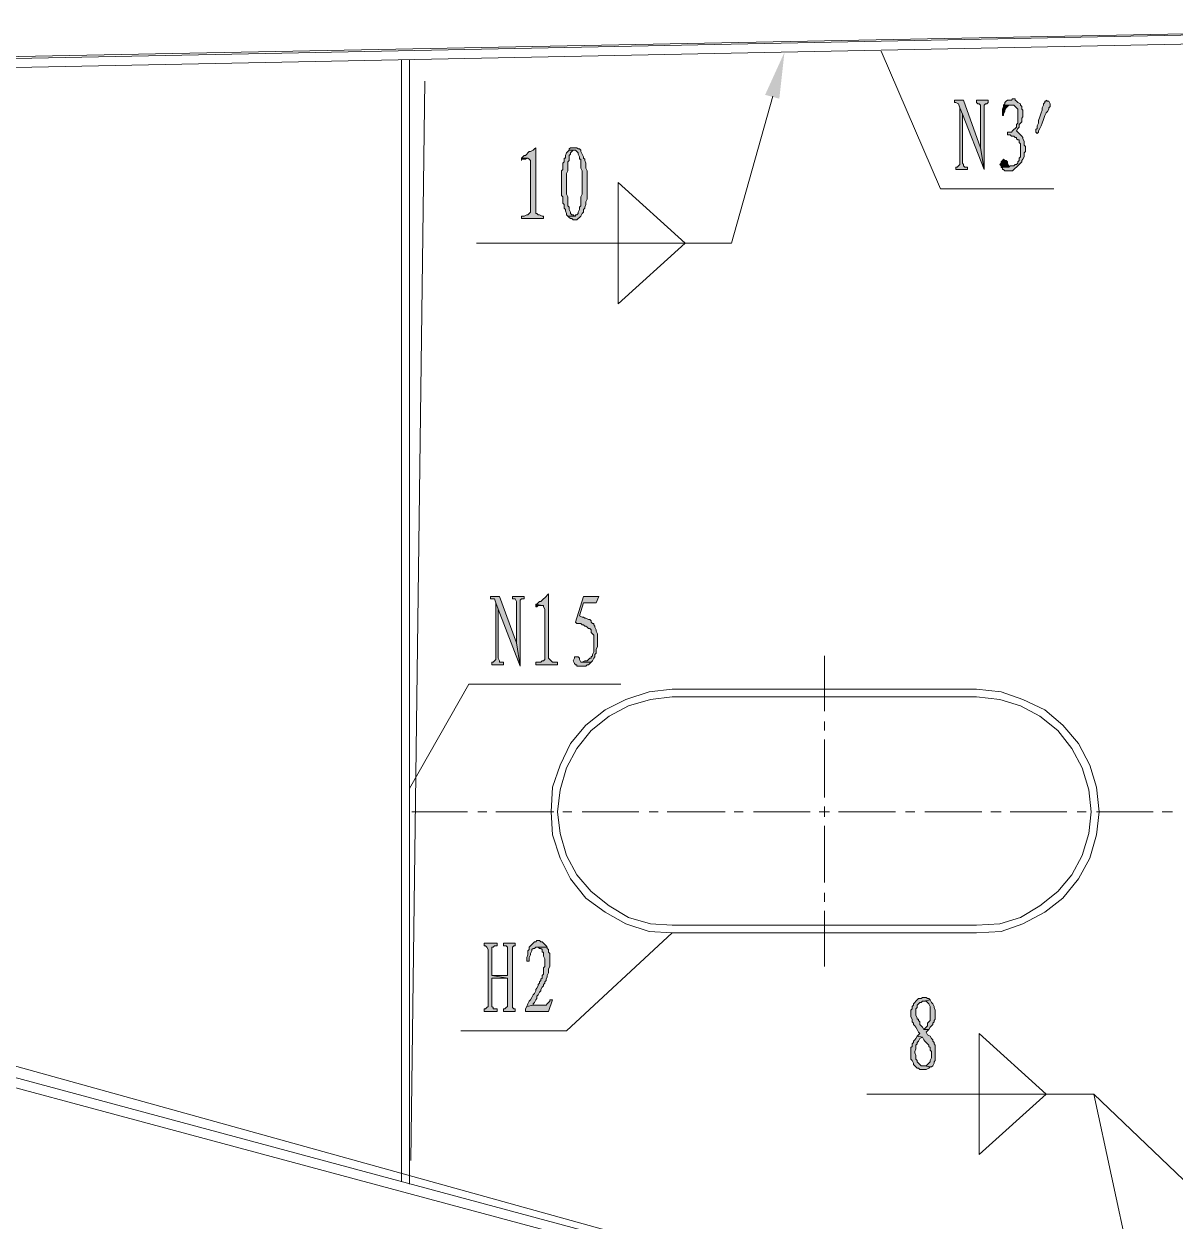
# Model space of a CAD drawing. Header units: inches. Extents: x 20 to 409, y 5 to 283.
# Drawn here: x 83.66 to 121.46, y 194.31 to 233.61 of the extents above; entities that cross this region are included whole.
import ezdxf

# ---------------------------------------------------------------- set-up
doc = ezdxf.new("R2010")
doc.units = ezdxf.units.IN
doc.header["$MEASUREMENT"] = 0
doc.layers.add('C00-00-00', color=7, linetype='Continuous')
doc.layers.add('CFF-00-00', color=1, linetype='Continuous')

msp = doc.modelspace()

# ---------------------------------------------------------------- hatches: boundary and pattern name
at = {"layer": 'C00-00-00'}
h = msp.add_hatch(color=0, dxfattribs=at)
h.dxf.hatch_style = 2
h.paths.add_polyline_path([(108.001, 231.285), (108.636, 232.682), (108.467, 231.158)])
h = msp.add_hatch(color=0, dxfattribs=at)
h.dxf.hatch_style = 2
h.paths.add_polyline_path([(116.129, 231.158), (116.087, 231.115), (115.96, 231.115), (115.918, 231.073), (115.875, 231.031), (115.875, 230.988), (115.833, 230.946), (116.172, 230.946), (116.214, 230.904), (116.256, 230.861), (116.299, 230.819), (116.299, 230.353), (116.256, 230.311), (116.256, 230.226), (116.214, 230.184), (116.172, 230.142), (116.129, 230.099), (116.087, 230.057), (115.96, 230.057), (115.96, 229.972), (116.045, 229.972), (116.087, 229.93), (116.172, 229.93), (116.214, 229.888), (116.256, 229.888), (116.256, 229.845), (116.299, 229.803), (116.341, 229.803), (116.341, 229.718), (116.383, 229.676), (116.383, 229.253), (116.341, 229.21), (116.341, 229.126), (116.299, 229.083), (116.299, 229.041), (116.256, 228.999), (116.214, 228.999), (116.172, 228.956), (116.045, 228.956), (116.002, 228.914), (115.748, 228.914), (115.791, 228.872), (115.791, 228.829), (115.833, 228.829), (115.875, 228.787), (116.129, 228.787), (116.172, 228.829), (116.214, 228.872), (116.256, 228.914), (116.299, 228.956), (116.341, 228.999), (116.383, 229.041), (116.426, 229.083), (116.426, 229.126), (116.468, 229.168), (116.51, 229.253), (116.51, 229.38), (116.553, 229.422), (116.553, 229.591), (116.51, 229.634), (116.51, 229.761), (116.468, 229.845), (116.468, 229.888), (116.426, 229.93), (116.383, 229.972), (116.341, 230.015), (116.299, 230.057), (116.256, 230.099), (116.299, 230.184), (116.341, 230.226), (116.341, 230.311), (116.383, 230.353), (116.426, 230.396), (116.426, 230.523), (116.468, 230.565), (116.468, 230.777), (116.426, 230.819), (116.426, 230.904), (116.383, 230.946), (116.383, 230.988), (116.299, 231.031), (116.256, 231.073), (116.214, 231.115), (116.214, 231.158), (116.172, 231.158)])
h = msp.add_hatch(color=0, dxfattribs=at)
h.dxf.hatch_style = 2
h.paths.add_polyline_path([(114.521, 231.115), (114.224, 231.115), (114.224, 231.031), (114.267, 231.031), (114.351, 230.988), (114.394, 230.861), (114.478, 230.65), (115.198, 228.829), (115.071, 229.549)])
h = msp.add_hatch(color=0, dxfattribs=at)
h.dxf.hatch_style = 2
h.paths.add_polyline_path([(114.394, 230.861), (114.394, 228.999), (114.351, 228.956), (114.309, 228.914), (114.267, 228.914), (114.267, 228.829), (114.648, 228.829), (114.648, 228.914), (114.563, 228.914), (114.521, 228.956), (114.521, 228.999), (114.478, 229.041), (114.478, 230.65)])
h = msp.add_hatch(color=0, dxfattribs=at)
h.dxf.hatch_style = 2
h.paths.add_polyline_path([(115.325, 231.115), (114.944, 231.115), (114.944, 231.031), (114.986, 230.988), (115.029, 230.988), (115.071, 230.946), (115.071, 229.549), (115.198, 228.829), (115.198, 230.946), (115.24, 230.988), (115.283, 230.988), (115.325, 231.031)])
h = msp.add_hatch(color=0, dxfattribs=at)
h.dxf.hatch_style = 2
h.paths.add_polyline_path([(115.833, 230.946), (115.833, 230.904), (115.791, 230.819), (115.791, 230.607), (115.833, 230.607), (115.833, 230.65), (115.875, 230.734), (115.875, 230.777), (115.918, 230.861), (115.96, 230.904), (116.002, 230.946), (116.087, 230.946)])
h = msp.add_hatch(color=0, dxfattribs=at)
h.dxf.hatch_style = 2
h.paths.add_polyline_path([(117.23, 231.115), (117.23, 231.073), (117.188, 231.073), (117.188, 231.031), (117.145, 230.988), (117.145, 230.946), (117.103, 230.861), (117.103, 230.777), (117.061, 230.692), (117.018, 230.565), (116.976, 230.438), (116.976, 230.353), (116.934, 230.269), (116.934, 230.184), (116.891, 230.142), (116.891, 230.057), (116.934, 230.015), (116.976, 230.057), (116.976, 230.099), (117.018, 230.184), (117.061, 230.269), (117.103, 230.353), (117.145, 230.48), (117.188, 230.607), (117.23, 230.692), (117.272, 230.734), (117.315, 230.819), (117.315, 230.861), (117.357, 230.904), (117.357, 230.988), (117.315, 231.073), (117.272, 231.073)])
h = msp.add_hatch(color=0, dxfattribs=at)
h.dxf.hatch_style = 2
h.paths.add_polyline_path([(100.466, 229.549), (100.424, 229.507), (100.381, 229.464), (100.297, 229.422), (100.254, 229.422), (100.212, 229.38), (100.17, 229.337), (100.127, 229.295), (100.085, 229.295), (100.043, 229.253), (100, 229.21), (100.212, 229.21), (100.254, 229.168), (100.297, 229.126), (100.297, 227.432), (100.254, 227.39), (100.212, 227.348), (100.17, 227.348), (100.085, 227.305), (100, 227.305), (100, 227.221), (100.72, 227.221), (100.72, 227.305), (100.678, 227.305), (100.593, 227.348), (100.551, 227.348), (100.508, 227.39), (100.466, 227.39), (100.466, 227.432)])
h = msp.add_hatch(color=0, dxfattribs=at)
h.dxf.hatch_style = 2
h.paths.add_polyline_path([(100, 229.21), (100, 229.126), (100, 229.168), (100.127, 229.168), (100.17, 229.21), (100.212, 229.21)])
h = msp.add_hatch(color=0, dxfattribs=at)
h.dxf.hatch_style = 2
h.paths.add_polyline_path([(101.567, 229.464), (101.524, 229.422), (101.482, 229.38), (101.44, 229.295), (101.44, 229.21), (101.397, 229.21), (101.397, 229.083), (101.355, 229.041), (101.355, 228.829), (101.313, 228.787), (101.313, 227.983), (101.355, 227.94), (101.355, 227.813), (101.355, 227.729), (101.397, 227.686), (101.397, 227.559), (101.44, 227.517), (101.44, 227.475), (101.482, 227.39), (101.482, 227.348), (101.524, 227.305), (101.736, 227.305), (101.694, 227.348), (101.651, 227.348), (101.609, 227.39), (101.609, 227.432), (101.567, 227.517), (101.567, 227.602), (101.524, 227.644), (101.524, 227.94), (101.482, 228.025), (101.482, 228.702), (101.524, 228.787), (101.524, 229.083), (101.567, 229.126), (101.567, 229.295), (101.609, 229.337), (101.609, 229.38), (101.651, 229.422), (101.694, 229.464), (101.736, 229.464)])
h = msp.add_hatch(color=0, dxfattribs=at)
h.dxf.hatch_style = 2
h.paths.add_polyline_path([(101.736, 229.549), (101.609, 229.549), (101.567, 229.507), (101.567, 229.464), (101.736, 229.464), (101.778, 229.464), (101.821, 229.422), (101.863, 229.38), (101.863, 229.337), (101.905, 229.253), (101.905, 229.168), (101.948, 229.168), (101.948, 228.872), (101.99, 228.787), (101.99, 228.364), (101.99, 228.025), (101.948, 227.94), (101.948, 227.644), (101.905, 227.602), (101.905, 227.517), (101.863, 227.432), (101.863, 227.39), (101.821, 227.348), (101.778, 227.348), (101.778, 227.305), (101.524, 227.305), (101.567, 227.263), (101.609, 227.221), (101.651, 227.221), (101.694, 227.178), (101.821, 227.178), (101.863, 227.221), (101.905, 227.263), (101.948, 227.305), (101.99, 227.39), (102.032, 227.432), (102.032, 227.517), (102.075, 227.559), (102.075, 227.602), (102.117, 227.686), (102.117, 227.771), (102.159, 227.856), (102.159, 228.787), (102.117, 228.872), (102.117, 229.041), (102.075, 229.126), (102.075, 229.168), (102.032, 229.21), (102.032, 229.253), (101.99, 229.337), (101.948, 229.422), (101.948, 229.464), (101.905, 229.507), (101.863, 229.507), (101.821, 229.549)])
h = msp.add_hatch(color=0, dxfattribs=at)
h.dxf.hatch_style = 2
h.paths.add_polyline_path([(115.833, 229.168), (115.791, 229.126), (115.748, 229.083), (115.748, 229.041), (115.706, 228.999), (115.748, 228.956), (115.748, 228.914), (116.002, 228.914), (116.002, 228.956), (115.96, 229.041), (115.96, 229.083), (115.918, 229.126), (115.875, 229.126)])
h = msp.add_hatch(color=0, dxfattribs=at)
h.dxf.hatch_style = 2
h.paths.add_polyline_path([(99.281, 214.817), (98.984, 214.817), (98.984, 214.732), (99.111, 214.732), (99.154, 214.605), (99.238, 214.394), (99.958, 212.531), (99.831, 213.293)])
h = msp.add_hatch(color=0, dxfattribs=at)
h.dxf.hatch_style = 2
h.paths.add_polyline_path([(100.085, 214.817), (99.704, 214.817), (99.704, 214.732), (99.789, 214.732), (99.831, 214.648), (99.831, 213.293), (99.958, 212.531), (99.958, 214.69), (100, 214.732), (100.085, 214.732)])
h = msp.add_hatch(color=0, dxfattribs=at)
h.dxf.hatch_style = 2
h.paths.add_polyline_path([(100.889, 214.902), (100.847, 214.859), (100.805, 214.817), (100.762, 214.775), (100.72, 214.732), (100.678, 214.69), (100.635, 214.648), (100.593, 214.648), (100.551, 214.605), (100.508, 214.563), (100.466, 214.563), (100.678, 214.521), (100.72, 214.521), (100.72, 214.478), (100.762, 214.394), (100.762, 212.743), (100.72, 212.7), (100.678, 212.7), (100.635, 212.658), (100.466, 212.658), (100.466, 212.573), (101.186, 212.573), (101.186, 212.658), (101.016, 212.658), (100.974, 212.7), (100.932, 212.743), (100.889, 212.785)])
h = msp.add_hatch(color=0, dxfattribs=at)
h.dxf.hatch_style = 2
h.paths.add_polyline_path([(102.54, 214.817), (102.032, 214.817), (101.778, 213.97), (101.821, 213.928), (101.948, 213.928), (101.99, 213.886), (102.032, 213.886), (102.075, 213.843), (102.117, 213.843), (102.159, 213.801), (102.202, 213.759), (102.244, 213.759), (102.286, 213.716), (102.286, 213.632), (102.329, 213.589), (102.371, 213.547), (102.371, 212.997), (102.329, 212.912), (102.329, 212.87), (102.286, 212.827), (102.286, 212.785), (102.244, 212.785), (102.202, 212.743), (102.159, 212.7), (102.075, 212.7), (101.99, 212.658), (101.948, 212.658), (102.286, 212.658), (102.329, 212.7), (102.371, 212.785), (102.413, 212.827), (102.413, 212.912), (102.456, 212.954), (102.456, 213.081), (102.498, 213.166), (102.498, 213.589), (102.456, 213.674), (102.456, 213.716), (102.413, 213.801), (102.413, 213.843), (102.371, 213.886), (102.371, 213.928), (102.329, 213.928), (102.286, 213.97), (102.286, 214.013), (102.244, 214.055), (102.202, 214.055), (102.117, 214.097), (102.075, 214.097), (102.032, 214.14), (101.99, 214.14), (101.905, 214.182), (102.032, 214.605), (102.456, 214.605)])
h = msp.add_hatch(color=0, dxfattribs=at)
h.dxf.hatch_style = 2
h.paths.add_polyline_path([(99.154, 214.605), (99.154, 212.743), (99.111, 212.7), (99.069, 212.658), (99.027, 212.658), (99.027, 212.573), (99.408, 212.573), (99.408, 212.658), (99.281, 212.658), (99.281, 212.7), (99.238, 212.785), (99.238, 214.394)])
h = msp.add_hatch(color=0, dxfattribs=at)
h.dxf.hatch_style = 2
h.paths.add_polyline_path([(100.466, 214.563), (100.466, 214.478), (100.508, 214.478), (100.551, 214.521), (100.678, 214.521)])
h = msp.add_hatch(color=0, dxfattribs=at)
h.dxf.hatch_style = 2
h.paths.add_polyline_path([(101.821, 212.827), (101.736, 212.827), (101.736, 212.785), (101.694, 212.7), (101.736, 212.616), (101.778, 212.573), (101.821, 212.573), (101.821, 212.531), (102.117, 212.531), (102.159, 212.573), (102.202, 212.573), (102.244, 212.616), (102.286, 212.658), (101.948, 212.658), (101.905, 212.743), (101.905, 212.785), (101.863, 212.827)])
h = msp.add_hatch(color=0, dxfattribs=at)
h.dxf.hatch_style = 2
h.paths.add_polyline_path([(99.196, 203.429), (98.773, 203.429), (98.773, 203.345), (98.815, 203.345), (98.857, 203.302), (98.9, 203.218), (98.9, 201.355), (98.857, 201.313), (98.815, 201.27), (98.773, 201.27), (98.773, 201.186), (99.196, 201.186), (99.196, 201.27), (99.069, 201.27), (99.069, 201.313), (99.027, 201.355), (99.027, 202.286), (99.535, 202.286), (99.027, 202.371), (99.027, 203.302), (99.069, 203.302), (99.111, 203.345), (99.196, 203.345)])
h = msp.add_hatch(color=0, dxfattribs=at)
h.dxf.hatch_style = 2
h.paths.add_polyline_path([(99.789, 203.429), (99.408, 203.429), (99.408, 203.345), (99.492, 203.345), (99.535, 203.302), (99.535, 202.371), (99.027, 202.371), (99.535, 202.286), (99.535, 201.355), (99.492, 201.313), (99.45, 201.27), (99.408, 201.27), (99.408, 201.186), (99.789, 201.186), (99.789, 201.27), (99.746, 201.27), (99.704, 201.313), (99.704, 203.302), (99.746, 203.345), (99.789, 203.345)])
h = msp.add_hatch(color=0, dxfattribs=at)
h.dxf.hatch_style = 2
h.paths.add_polyline_path([(100.593, 203.514), (100.508, 203.514), (100.466, 203.472), (100.424, 203.472), (100.381, 203.429), (100.339, 203.387), (100.297, 203.345), (100.254, 203.302), (100.254, 203.218), (100.212, 203.175), (100.212, 203.048), (100.17, 202.964), (100.17, 202.837), (100.254, 202.837), (100.254, 202.964), (100.297, 203.048), (100.297, 203.091), (100.339, 203.175), (100.339, 203.218), (100.381, 203.26), (100.424, 203.26), (100.466, 203.302), (100.508, 203.302), (100.847, 203.302), (100.805, 203.345), (100.762, 203.387), (100.72, 203.429), (100.678, 203.472), (100.635, 203.472)])
h = msp.add_hatch(color=0, dxfattribs=at)
h.dxf.hatch_style = 2
h.paths.add_polyline_path([(100.847, 203.302), (100.508, 203.302), (100.551, 203.302), (100.593, 203.26), (100.635, 203.26), (100.678, 203.218), (100.678, 203.133), (100.72, 203.133), (100.72, 203.006), (100.762, 202.921), (100.762, 202.667), (100.72, 202.625), (100.72, 202.413), (100.678, 202.371), (100.678, 202.286), (100.635, 202.244), (100.635, 202.202), (100.593, 202.159), (100.593, 202.117), (100.551, 202.075), (100.551, 202.032), (100.508, 201.948), (100.466, 201.905), (100.466, 201.863), (100.424, 201.778), (100.381, 201.736), (100.339, 201.651), (100.297, 201.567), (100.254, 201.524), (100.212, 201.44), (100.17, 201.355), (100.381, 201.397), (100.381, 201.44), (100.424, 201.482), (100.466, 201.567), (100.508, 201.609), (100.508, 201.694), (100.551, 201.736), (100.593, 201.821), (100.635, 201.863), (100.635, 201.905), (100.678, 201.99), (100.72, 202.032), (100.72, 202.075), (100.762, 202.117), (100.762, 202.159), (100.805, 202.202), (100.805, 202.244), (100.847, 202.329), (100.847, 202.371), (100.889, 202.456), (100.889, 202.583), (100.932, 202.667), (100.932, 203.091), (100.889, 203.133), (100.889, 203.218), (100.847, 203.26)])
h = msp.add_hatch(color=0, dxfattribs=at)
h.dxf.hatch_style = 2
h.paths.add_polyline_path([(113.208, 201.651), (113.166, 201.651), (113.124, 201.609), (113.039, 201.609), (112.997, 201.567), (112.954, 201.524), (112.912, 201.482), (112.87, 201.44), (112.87, 201.397), (112.827, 201.355), (112.827, 201.27), (112.785, 201.228), (112.785, 201.016), (112.827, 200.932), (112.827, 200.847), (112.87, 200.805), (112.87, 200.762), (112.912, 200.72), (112.954, 200.678), (112.997, 200.593), (113.039, 200.508), (113.081, 200.466), (113.039, 200.424), (112.997, 200.381), (113.166, 200.339), (113.208, 200.254), (113.251, 200.212), (113.293, 200.17), (113.335, 200.127), (113.378, 200.085), (113.378, 200.043), (113.42, 200), (113.42, 199.916), (113.462, 199.873), (113.462, 199.662), (113.42, 199.577), (113.42, 199.535), (113.378, 199.492), (113.335, 199.45), (113.293, 199.408), (113.208, 199.408), (113.462, 199.365), (113.505, 199.408), (113.547, 199.492), (113.547, 199.535), (113.589, 199.577), (113.589, 200.085), (113.547, 200.127), (113.547, 200.17), (113.505, 200.212), (113.505, 200.254), (113.462, 200.297), (113.42, 200.381), (113.335, 200.424), (113.293, 200.508), (113.335, 200.551), (113.378, 200.593), (113.208, 200.593), (113.166, 200.678), (113.124, 200.72), (113.081, 200.762), (113.081, 200.847), (113.039, 200.889), (113.039, 200.932), (112.997, 200.932), (112.997, 200.974), (112.954, 201.059), (112.954, 201.27), (112.997, 201.313), (112.997, 201.397), (113.039, 201.44), (113.081, 201.482), (113.124, 201.482), (113.166, 201.524), (113.208, 201.524), (113.42, 201.567), (113.378, 201.609), (113.335, 201.609), (113.293, 201.651)])
h = msp.add_hatch(color=0, dxfattribs=at)
h.dxf.hatch_style = 2
h.paths.add_polyline_path([(101.016, 201.567), (100.932, 201.567), (100.932, 201.524), (100.889, 201.482), (100.847, 201.44), (100.805, 201.397), (100.381, 201.397), (100.17, 201.355), (100.127, 201.27), (100.127, 201.186), (100.889, 201.186)])
h = msp.add_hatch(color=0, dxfattribs=at)
h.dxf.hatch_style = 2
h.paths.add_polyline_path([(113.42, 201.567), (113.208, 201.524), (113.293, 201.524), (113.335, 201.482), (113.378, 201.44), (113.42, 201.355), (113.42, 200.889), (113.378, 200.847), (113.335, 200.805), (113.335, 200.72), (113.293, 200.678), (113.208, 200.593), (113.378, 200.593), (113.42, 200.678), (113.462, 200.72), (113.505, 200.762), (113.505, 200.805), (113.547, 200.847), (113.547, 200.889), (113.589, 200.932), (113.589, 201.228), (113.547, 201.313), (113.547, 201.355), (113.505, 201.44), (113.462, 201.482)])
h = msp.add_hatch(color=0, dxfattribs=at)
h.dxf.hatch_style = 2
h.paths.add_polyline_path([(112.997, 200.381), (112.954, 200.297), (112.912, 200.254), (112.87, 200.212), (112.87, 200.17), (112.827, 200.127), (112.827, 200.043), (112.785, 200), (112.785, 199.619), (112.827, 199.577), (112.87, 199.492), (112.87, 199.45), (112.912, 199.408), (112.954, 199.365), (112.997, 199.323), (113.039, 199.323), (113.081, 199.281), (113.208, 199.281), (113.251, 199.281), (113.293, 199.281), (113.378, 199.323), (113.42, 199.365), (113.462, 199.365), (113.208, 199.408), (113.124, 199.408), (113.081, 199.45), (113.039, 199.492), (112.997, 199.535), (112.997, 199.577), (112.954, 199.619), (112.954, 199.746), (112.912, 199.831), (112.912, 199.873), (112.954, 199.958), (112.954, 200.085), (112.997, 200.127), (112.997, 200.17), (113.039, 200.212), (113.081, 200.297), (113.166, 200.339)])

# ---------------------------------------------------------------- linework, layer by layer
at = {"layer": 'C00-00-00', "color": 0, "lineweight": 0}
for points in [[(386.216, 238.27), (158.844, 233.698), (63.678, 231.793)], [(158.844, 233.994), (63.678, 232.089)], [(117.484, 228.194), (113.759, 228.194), (111.811, 232.724)], [(96.063, 232.428), (96.063, 195.598)], [(96.317, 232.428), (96.317, 195.513)], [(108.255, 231.242), (106.901, 226.416)], [(98.519, 226.416), (106.901, 226.416)], [(105.377, 226.416), (103.175, 224.427), (103.175, 226.416)], [(109.949, 212.87), (109.949, 211.049)], [(103.26, 211.938), (98.265, 211.938), (96.317, 208.509)], [(104.953, 211.769), (104.191, 211.684), (103.429, 211.43), (102.752, 211.092), (102.117, 210.584), (101.609, 209.991), (101.27, 209.271), (101.016, 208.552), (100.974, 207.747), (101.016, 206.985), (101.27, 206.223), (101.609, 205.546), (102.117, 204.911), (102.752, 204.445), (103.429, 204.064), (104.191, 203.81), (104.953, 203.768)], [(104.953, 211.515), (104.234, 211.43), (103.514, 211.219), (102.879, 210.88), (102.286, 210.414), (101.821, 209.822), (101.482, 209.187), (101.27, 208.467), (101.186, 207.747), (101.27, 207.028), (101.482, 206.308), (101.821, 205.673), (102.286, 205.123), (102.879, 204.657), (103.514, 204.276), (104.234, 204.064), (104.953, 204.022)], [(104.953, 211.769), (114.944, 211.769)], [(104.953, 211.515), (114.944, 211.515)], [(114.944, 203.768), (115.748, 203.81), (116.468, 204.064), (117.188, 204.445), (117.78, 204.911), (118.288, 205.546), (118.669, 206.223), (118.881, 206.985), (118.966, 207.747), (118.881, 208.552), (118.669, 209.271), (118.288, 209.991), (117.78, 210.584), (117.188, 211.092), (116.468, 211.43), (115.748, 211.684), (114.944, 211.769)], [(114.944, 204.022), (115.706, 204.064), (116.383, 204.276), (117.018, 204.657), (117.611, 205.123), (118.077, 205.673), (118.415, 206.308), (118.627, 207.028), (118.712, 207.747), (118.627, 208.467), (118.415, 209.187), (118.077, 209.822), (117.611, 210.414), (117.018, 210.88), (116.383, 211.219), (115.706, 211.43), (114.944, 211.515)], [(109.949, 210.711), (109.949, 210.414)], [(109.949, 210.118), (109.949, 208.213)], [(98.222, 207.747), (96.402, 207.747)], [(98.857, 207.747), (98.561, 207.747)], [(101.059, 207.747), (99.154, 207.747)], [(101.651, 207.747), (101.355, 207.747)], [(103.853, 207.747), (101.99, 207.747)], [(104.488, 207.747), (104.191, 207.747)], [(106.689, 207.747), (104.784, 207.747)], [(107.282, 207.747), (106.985, 207.747)], [(109.483, 207.747), (107.62, 207.747)], [(110.118, 207.747), (109.779, 207.747)], [(109.949, 207.917), (109.949, 207.578)], [(112.277, 207.747), (110.414, 207.747)], [(112.912, 207.747), (112.616, 207.747)], [(115.113, 207.747), (113.251, 207.747)], [(115.748, 207.747), (115.41, 207.747)], [(117.907, 207.747), (116.045, 207.747)], [(118.542, 207.747), (118.246, 207.747)], [(120.744, 207.747), (118.881, 207.747)], [(121.379, 207.747), (121.04, 207.747)], [(109.949, 207.282), (109.949, 205.419)], [(109.949, 205.08), (109.949, 204.784)], [(109.949, 204.488), (109.949, 202.667)], [(63.678, 204.318), (157.574, 179.045)], [(104.953, 204.022), (114.944, 204.022)], [(63.678, 203.98), (157.531, 178.749)], [(98.011, 200.551), (101.482, 200.551), (104.953, 203.768)], [(104.953, 203.768), (114.944, 203.768)], [(111.346, 198.476), (118.796, 198.476)], [(117.23, 198.476), (115.029, 196.487), (115.029, 198.476)], [(122.479, 194.963), (118.796, 198.476)], [(120.532, 190.391), (118.796, 198.476)]]:
    msp.add_lwpolyline(points, dxfattribs=at)
for points in [[(116.129, 231.158), (116.087, 231.115), (115.96, 231.115), (115.918, 231.073), (115.875, 231.031), (115.875, 230.988), (115.833, 230.946), (116.172, 230.946), (116.214, 230.904), (116.256, 230.861), (116.299, 230.819), (116.299, 230.353), (116.256, 230.311), (116.256, 230.226), (116.214, 230.184), (116.172, 230.142), (116.129, 230.099), (116.087, 230.057), (115.96, 230.057), (115.96, 229.972), (116.045, 229.972), (116.087, 229.93), (116.172, 229.93), (116.214, 229.888), (116.256, 229.888), (116.256, 229.845), (116.299, 229.803), (116.341, 229.803), (116.341, 229.718), (116.383, 229.676), (116.383, 229.253), (116.341, 229.21), (116.341, 229.126), (116.299, 229.083), (116.299, 229.041), (116.256, 228.999), (116.214, 228.999), (116.172, 228.956), (116.045, 228.956), (116.002, 228.914), (115.748, 228.914), (115.791, 228.872), (115.791, 228.829), (115.833, 228.829), (115.875, 228.787), (116.129, 228.787), (116.172, 228.829), (116.214, 228.872), (116.256, 228.914), (116.299, 228.956), (116.341, 228.999), (116.383, 229.041), (116.426, 229.083), (116.426, 229.126), (116.468, 229.168), (116.51, 229.253), (116.51, 229.38), (116.553, 229.422), (116.553, 229.591), (116.51, 229.634), (116.51, 229.761), (116.468, 229.845), (116.468, 229.888), (116.426, 229.93), (116.383, 229.972), (116.341, 230.015), (116.299, 230.057), (116.256, 230.099), (116.299, 230.184), (116.341, 230.226), (116.341, 230.311), (116.383, 230.353), (116.426, 230.396), (116.426, 230.523), (116.468, 230.565), (116.468, 230.777), (116.426, 230.819), (116.426, 230.904), (116.383, 230.946), (116.383, 230.988), (116.299, 231.031), (116.256, 231.073), (116.214, 231.115), (116.214, 231.158), (116.172, 231.158)], [(114.521, 231.115), (114.224, 231.115), (114.224, 231.031), (114.267, 231.031), (114.351, 230.988), (114.394, 230.861), (114.478, 230.65), (115.198, 228.829), (115.071, 229.549)], [(114.394, 230.861), (114.394, 228.999), (114.351, 228.956), (114.309, 228.914), (114.267, 228.914), (114.267, 228.829), (114.648, 228.829), (114.648, 228.914), (114.563, 228.914), (114.521, 228.956), (114.521, 228.999), (114.478, 229.041), (114.478, 230.65)], [(115.325, 231.115), (114.944, 231.115), (114.944, 231.031), (114.986, 230.988), (115.029, 230.988), (115.071, 230.946), (115.071, 229.549), (115.198, 228.829), (115.198, 230.946), (115.24, 230.988), (115.283, 230.988), (115.325, 231.031)], [(115.833, 230.946), (115.833, 230.904), (115.791, 230.819), (115.791, 230.607), (115.833, 230.607), (115.833, 230.65), (115.875, 230.734), (115.875, 230.777), (115.918, 230.861), (115.96, 230.904), (116.002, 230.946), (116.087, 230.946)], [(117.23, 231.115), (117.23, 231.073), (117.188, 231.073), (117.188, 231.031), (117.145, 230.988), (117.145, 230.946), (117.103, 230.861), (117.103, 230.777), (117.061, 230.692), (117.018, 230.565), (116.976, 230.438), (116.976, 230.353), (116.934, 230.269), (116.934, 230.184), (116.891, 230.142), (116.891, 230.057), (116.934, 230.015), (116.976, 230.057), (116.976, 230.099), (117.018, 230.184), (117.061, 230.269), (117.103, 230.353), (117.145, 230.48), (117.188, 230.607), (117.23, 230.692), (117.272, 230.734), (117.315, 230.819), (117.315, 230.861), (117.357, 230.904), (117.357, 230.988), (117.315, 231.073), (117.272, 231.073)], [(100.466, 229.549), (100.424, 229.507), (100.381, 229.464), (100.297, 229.422), (100.254, 229.422), (100.212, 229.38), (100.17, 229.337), (100.127, 229.295), (100.085, 229.295), (100.043, 229.253), (100, 229.21), (100.212, 229.21), (100.254, 229.168), (100.297, 229.126), (100.297, 227.432), (100.254, 227.39), (100.212, 227.348), (100.17, 227.348), (100.085, 227.305), (100, 227.305), (100, 227.221), (100.72, 227.221), (100.72, 227.305), (100.678, 227.305), (100.593, 227.348), (100.551, 227.348), (100.508, 227.39), (100.466, 227.39), (100.466, 227.432)], [(100, 229.21), (100, 229.126), (100, 229.168), (100.127, 229.168), (100.17, 229.21), (100.212, 229.21)], [(101.567, 229.464), (101.524, 229.422), (101.482, 229.38), (101.44, 229.295), (101.44, 229.21), (101.397, 229.21), (101.397, 229.083), (101.355, 229.041), (101.355, 228.829), (101.313, 228.787), (101.313, 227.983), (101.355, 227.94), (101.355, 227.813), (101.355, 227.729), (101.397, 227.686), (101.397, 227.559), (101.44, 227.517), (101.44, 227.475), (101.482, 227.39), (101.482, 227.348), (101.524, 227.305), (101.736, 227.305), (101.694, 227.348), (101.651, 227.348), (101.609, 227.39), (101.609, 227.432), (101.567, 227.517), (101.567, 227.602), (101.524, 227.644), (101.524, 227.94), (101.482, 228.025), (101.482, 228.702), (101.524, 228.787), (101.524, 229.083), (101.567, 229.126), (101.567, 229.295), (101.609, 229.337), (101.609, 229.38), (101.651, 229.422), (101.694, 229.464), (101.736, 229.464)], [(101.736, 229.549), (101.609, 229.549), (101.567, 229.507), (101.567, 229.464), (101.736, 229.464), (101.778, 229.464), (101.821, 229.422), (101.863, 229.38), (101.863, 229.337), (101.905, 229.253), (101.905, 229.168), (101.948, 229.168), (101.948, 228.872), (101.99, 228.787), (101.99, 228.364), (101.99, 228.025), (101.948, 227.94), (101.948, 227.644), (101.905, 227.602), (101.905, 227.517), (101.863, 227.432), (101.863, 227.39), (101.821, 227.348), (101.778, 227.348), (101.778, 227.305), (101.524, 227.305), (101.567, 227.263), (101.609, 227.221), (101.651, 227.221), (101.694, 227.178), (101.821, 227.178), (101.863, 227.221), (101.905, 227.263), (101.948, 227.305), (101.99, 227.39), (102.032, 227.432), (102.032, 227.517), (102.075, 227.559), (102.075, 227.602), (102.117, 227.686), (102.117, 227.771), (102.159, 227.856), (102.159, 228.787), (102.117, 228.872), (102.117, 229.041), (102.075, 229.126), (102.075, 229.168), (102.032, 229.21), (102.032, 229.253), (101.99, 229.337), (101.948, 229.422), (101.948, 229.464), (101.905, 229.507), (101.863, 229.507), (101.821, 229.549)], [(115.833, 229.168), (115.791, 229.126), (115.748, 229.083), (115.748, 229.041), (115.706, 228.999), (115.748, 228.956), (115.748, 228.914), (116.002, 228.914), (116.002, 228.956), (115.96, 229.041), (115.96, 229.083), (115.918, 229.126), (115.875, 229.126)], [(105.377, 226.416), (103.175, 228.406), (103.175, 226.416)], [(99.281, 214.817), (98.984, 214.817), (98.984, 214.732), (99.111, 214.732), (99.154, 214.605), (99.238, 214.394), (99.958, 212.531), (99.831, 213.293)], [(100.085, 214.817), (99.704, 214.817), (99.704, 214.732), (99.789, 214.732), (99.831, 214.648), (99.831, 213.293), (99.958, 212.531), (99.958, 214.69), (100, 214.732), (100.085, 214.732)], [(100.889, 214.902), (100.847, 214.859), (100.805, 214.817), (100.762, 214.775), (100.72, 214.732), (100.678, 214.69), (100.635, 214.648), (100.593, 214.648), (100.551, 214.605), (100.508, 214.563), (100.466, 214.563), (100.678, 214.521), (100.72, 214.521), (100.72, 214.478), (100.762, 214.394), (100.762, 212.743), (100.72, 212.7), (100.678, 212.7), (100.635, 212.658), (100.466, 212.658), (100.466, 212.573), (101.186, 212.573), (101.186, 212.658), (101.016, 212.658), (100.974, 212.7), (100.932, 212.743), (100.889, 212.785)], [(102.54, 214.817), (102.032, 214.817), (101.778, 213.97), (101.821, 213.928), (101.948, 213.928), (101.99, 213.886), (102.032, 213.886), (102.075, 213.843), (102.117, 213.843), (102.159, 213.801), (102.202, 213.759), (102.244, 213.759), (102.286, 213.716), (102.286, 213.632), (102.329, 213.589), (102.371, 213.547), (102.371, 212.997), (102.329, 212.912), (102.329, 212.87), (102.286, 212.827), (102.286, 212.785), (102.244, 212.785), (102.202, 212.743), (102.159, 212.7), (102.075, 212.7), (101.99, 212.658), (101.948, 212.658), (102.286, 212.658), (102.329, 212.7), (102.371, 212.785), (102.413, 212.827), (102.413, 212.912), (102.456, 212.954), (102.456, 213.081), (102.498, 213.166), (102.498, 213.589), (102.456, 213.674), (102.456, 213.716), (102.413, 213.801), (102.413, 213.843), (102.371, 213.886), (102.371, 213.928), (102.329, 213.928), (102.286, 213.97), (102.286, 214.013), (102.244, 214.055), (102.202, 214.055), (102.117, 214.097), (102.075, 214.097), (102.032, 214.14), (101.99, 214.14), (101.905, 214.182), (102.032, 214.605), (102.456, 214.605)], [(99.154, 214.605), (99.154, 212.743), (99.111, 212.7), (99.069, 212.658), (99.027, 212.658), (99.027, 212.573), (99.408, 212.573), (99.408, 212.658), (99.281, 212.658), (99.281, 212.7), (99.238, 212.785), (99.238, 214.394)], [(100.466, 214.563), (100.466, 214.478), (100.508, 214.478), (100.551, 214.521), (100.678, 214.521)], [(101.821, 212.827), (101.736, 212.827), (101.736, 212.785), (101.694, 212.7), (101.736, 212.616), (101.778, 212.573), (101.821, 212.573), (101.821, 212.531), (102.117, 212.531), (102.159, 212.573), (102.202, 212.573), (102.244, 212.616), (102.286, 212.658), (101.948, 212.658), (101.905, 212.743), (101.905, 212.785), (101.863, 212.827)], [(99.196, 203.429), (98.773, 203.429), (98.773, 203.345), (98.815, 203.345), (98.857, 203.302), (98.9, 203.218), (98.9, 201.355), (98.857, 201.313), (98.815, 201.27), (98.773, 201.27), (98.773, 201.186), (99.196, 201.186), (99.196, 201.27), (99.069, 201.27), (99.069, 201.313), (99.027, 201.355), (99.027, 202.286), (99.535, 202.286), (99.027, 202.371), (99.027, 203.302), (99.069, 203.302), (99.111, 203.345), (99.196, 203.345)], [(99.789, 203.429), (99.408, 203.429), (99.408, 203.345), (99.492, 203.345), (99.535, 203.302), (99.535, 202.371), (99.027, 202.371), (99.535, 202.286), (99.535, 201.355), (99.492, 201.313), (99.45, 201.27), (99.408, 201.27), (99.408, 201.186), (99.789, 201.186), (99.789, 201.27), (99.746, 201.27), (99.704, 201.313), (99.704, 203.302), (99.746, 203.345), (99.789, 203.345)], [(100.593, 203.514), (100.508, 203.514), (100.466, 203.472), (100.424, 203.472), (100.381, 203.429), (100.339, 203.387), (100.297, 203.345), (100.254, 203.302), (100.254, 203.218), (100.212, 203.175), (100.212, 203.048), (100.17, 202.964), (100.17, 202.837), (100.254, 202.837), (100.254, 202.964), (100.297, 203.048), (100.297, 203.091), (100.339, 203.175), (100.339, 203.218), (100.381, 203.26), (100.424, 203.26), (100.466, 203.302), (100.508, 203.302), (100.847, 203.302), (100.805, 203.345), (100.762, 203.387), (100.72, 203.429), (100.678, 203.472), (100.635, 203.472)], [(100.847, 203.302), (100.508, 203.302), (100.551, 203.302), (100.593, 203.26), (100.635, 203.26), (100.678, 203.218), (100.678, 203.133), (100.72, 203.133), (100.72, 203.006), (100.762, 202.921), (100.762, 202.667), (100.72, 202.625), (100.72, 202.413), (100.678, 202.371), (100.678, 202.286), (100.635, 202.244), (100.635, 202.202), (100.593, 202.159), (100.593, 202.117), (100.551, 202.075), (100.551, 202.032), (100.508, 201.948), (100.466, 201.905), (100.466, 201.863), (100.424, 201.778), (100.381, 201.736), (100.339, 201.651), (100.297, 201.567), (100.254, 201.524), (100.212, 201.44), (100.17, 201.355), (100.381, 201.397), (100.381, 201.44), (100.424, 201.482), (100.466, 201.567), (100.508, 201.609), (100.508, 201.694), (100.551, 201.736), (100.593, 201.821), (100.635, 201.863), (100.635, 201.905), (100.678, 201.99), (100.72, 202.032), (100.72, 202.075), (100.762, 202.117), (100.762, 202.159), (100.805, 202.202), (100.805, 202.244), (100.847, 202.329), (100.847, 202.371), (100.889, 202.456), (100.889, 202.583), (100.932, 202.667), (100.932, 203.091), (100.889, 203.133), (100.889, 203.218), (100.847, 203.26)], [(113.208, 201.651), (113.166, 201.651), (113.124, 201.609), (113.039, 201.609), (112.997, 201.567), (112.954, 201.524), (112.912, 201.482), (112.87, 201.44), (112.87, 201.397), (112.827, 201.355), (112.827, 201.27), (112.785, 201.228), (112.785, 201.016), (112.827, 200.932), (112.827, 200.847), (112.87, 200.805), (112.87, 200.762), (112.912, 200.72), (112.954, 200.678), (112.997, 200.593), (113.039, 200.508), (113.081, 200.466), (113.039, 200.424), (112.997, 200.381), (113.166, 200.339), (113.208, 200.254), (113.251, 200.212), (113.293, 200.17), (113.335, 200.127), (113.378, 200.085), (113.378, 200.043), (113.42, 200), (113.42, 199.916), (113.462, 199.873), (113.462, 199.662), (113.42, 199.577), (113.42, 199.535), (113.378, 199.492), (113.335, 199.45), (113.293, 199.408), (113.208, 199.408), (113.462, 199.365), (113.505, 199.408), (113.547, 199.492), (113.547, 199.535), (113.589, 199.577), (113.589, 200.085), (113.547, 200.127), (113.547, 200.17), (113.505, 200.212), (113.505, 200.254), (113.462, 200.297), (113.42, 200.381), (113.335, 200.424), (113.293, 200.508), (113.335, 200.551), (113.378, 200.593), (113.208, 200.593), (113.166, 200.678), (113.124, 200.72), (113.081, 200.762), (113.081, 200.847), (113.039, 200.889), (113.039, 200.932), (112.997, 200.932), (112.997, 200.974), (112.954, 201.059), (112.954, 201.27), (112.997, 201.313), (112.997, 201.397), (113.039, 201.44), (113.081, 201.482), (113.124, 201.482), (113.166, 201.524), (113.208, 201.524), (113.42, 201.567), (113.378, 201.609), (113.335, 201.609), (113.293, 201.651)], [(101.016, 201.567), (100.932, 201.567), (100.932, 201.524), (100.889, 201.482), (100.847, 201.44), (100.805, 201.397), (100.381, 201.397), (100.17, 201.355), (100.127, 201.27), (100.127, 201.186), (100.889, 201.186)], [(113.42, 201.567), (113.208, 201.524), (113.293, 201.524), (113.335, 201.482), (113.378, 201.44), (113.42, 201.355), (113.42, 200.889), (113.378, 200.847), (113.335, 200.805), (113.335, 200.72), (113.293, 200.678), (113.208, 200.593), (113.378, 200.593), (113.42, 200.678), (113.462, 200.72), (113.505, 200.762), (113.505, 200.805), (113.547, 200.847), (113.547, 200.889), (113.589, 200.932), (113.589, 201.228), (113.547, 201.313), (113.547, 201.355), (113.505, 201.44), (113.462, 201.482)], [(117.23, 198.476), (115.029, 200.466), (115.029, 198.476)], [(112.997, 200.381), (112.954, 200.297), (112.912, 200.254), (112.87, 200.212), (112.87, 200.17), (112.827, 200.127), (112.827, 200.043), (112.785, 200), (112.785, 199.619), (112.827, 199.577), (112.87, 199.492), (112.87, 199.45), (112.912, 199.408), (112.954, 199.365), (112.997, 199.323), (113.039, 199.323), (113.081, 199.281), (113.208, 199.281), (113.251, 199.281), (113.293, 199.281), (113.378, 199.323), (113.42, 199.365), (113.462, 199.365), (113.208, 199.408), (113.124, 199.408), (113.081, 199.45), (113.039, 199.492), (112.997, 199.535), (112.997, 199.577), (112.954, 199.619), (112.954, 199.746), (112.912, 199.831), (112.912, 199.873), (112.954, 199.958), (112.954, 200.085), (112.997, 200.127), (112.997, 200.17), (113.039, 200.212), (113.081, 200.297), (113.166, 200.339)]]:
    msp.add_lwpolyline(points, close=True, dxfattribs=at)
at = {"layer": 'CFF-00-00', "color": 0, "lineweight": 0}
for points in [[(65.426, 232.198), (320.695, 237.163)], [(96.829, 231.736), (96.367, 196.292)], [(64.617, 204.604), (158.136, 178.627)]]:
    msp.add_lwpolyline(points, dxfattribs=at)

doc.saveas('drawing.dxf')
